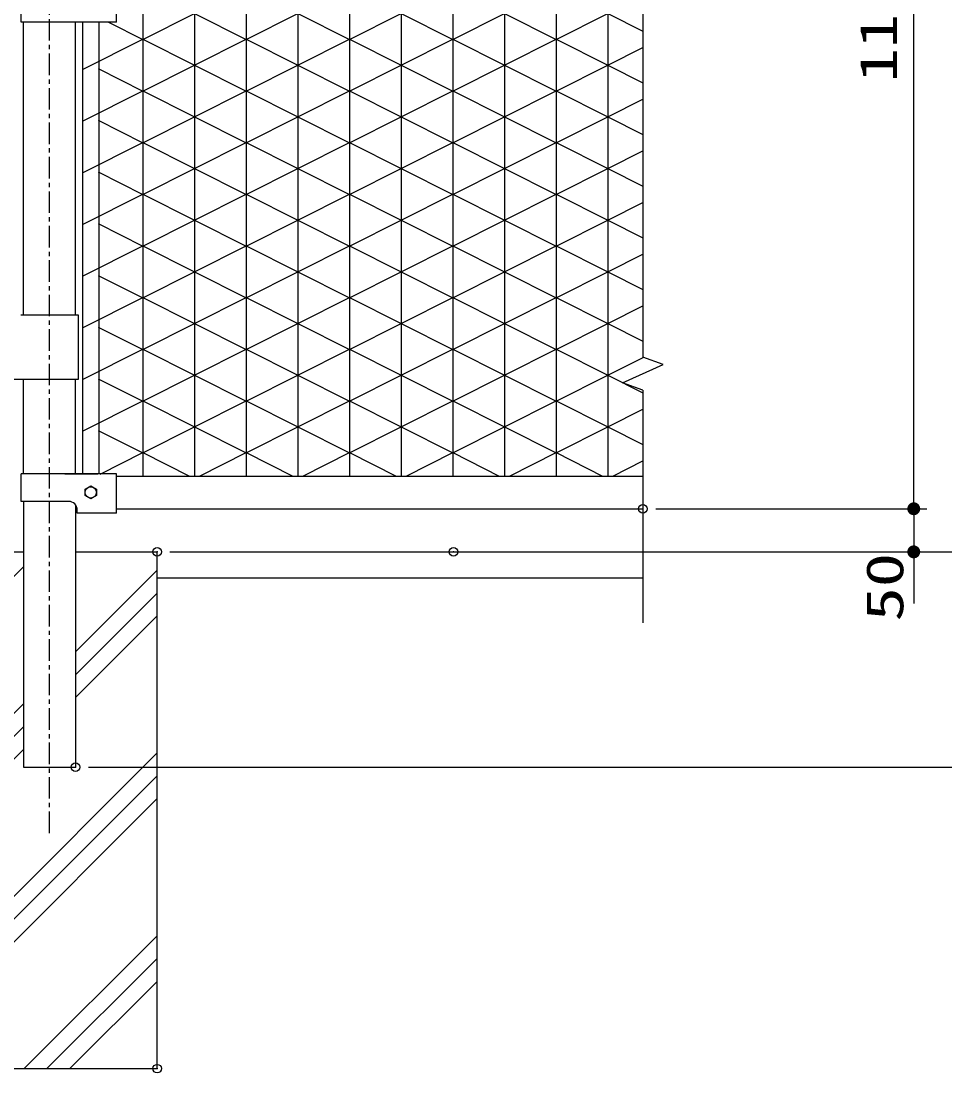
# Model space of a CAD drawing. Units: millimetres, scale not verified. Extents: x -4425 to 4425, y -3150 to 3150.
# Drawn here: x -2105 to -1032, y -753 to 469 of the extents above; entities that cross this region are included whole.
import ezdxf
from ezdxf.enums import TextEntityAlignment as Align

# ---------------------------------------------------------------- set-up
doc = ezdxf.new("R2010")
doc.units = ezdxf.units.MM
doc.header["$LTSCALE"] = 20
doc.header["$PDMODE"] = 32
doc.header["$PDSIZE"] = 10
doc.linetypes.add('USER1', pattern=[2, 1.25, -0.25, 0.25, -0.25])
for name, color, linetype, lineweight in [('0-0_BUHIN', 7, 'Continuous', 25), ('0-2_KOUZOU', 7, 'Continuous', 25), ('0-3_SUNPOU', 1, 'Continuous', 25), ('0-4_KISO', 7, 'Continuous', 25), ('0-8_HATCH', 4, 'Continuous', 25), ('0-D_AMI-HATCH', 6, 'Continuous', 25)]:
    doc.layers.add(name, color=color, linetype=linetype, lineweight=lineweight)
doc.layers.add('0-5_DEFPOINTS', color=7, linetype='Continuous')
doc.styles.add('ＭＳ ゴシック', font='')
doc.styles.get('ＭＳ ゴシック').set_extended_font_data('MS Gothic')

# ---------------------------------------------------------------- blocks, each defined once
blk = doc.blocks.new('M1')
at = {"layer": '0-3_SUNPOU'}
blk.add_line((-5, 0), (-38.58, 0), dxfattribs=at)
for points in [[(0, 0), (-5, 0), (-4.96, 0.63)], [(0, 0), (-4.96, -0.63), (-5, 0)], [(0, 0), (-4.96, 0.63), (-4.84, 1.24)], [(0, 0), (-4.84, -1.24), (-4.96, -0.63)], [(0, 0), (-4.84, 1.24), (-4.65, 1.84)], [(0, 0), (-4.65, -1.84), (-4.84, -1.24)], [(0, 0), (-4.65, 1.84), (-4.38, 2.41)], [(0, 0), (-4.38, -2.41), (-4.65, -1.84)], [(0, 0), (-4.38, 2.41), (-4.05, 2.94)], [(0, 0), (-4.05, -2.94), (-4.38, -2.41)], [(0, 0), (-4.05, 2.94), (-3.64, 3.42)], [(0, 0), (-3.64, -3.42), (-4.05, -2.94)], [(0, 0), (-3.64, 3.42), (-3.19, 3.85)], [(0, 0), (-3.19, -3.85), (-3.64, -3.42)], [(0, 0), (-3.19, 3.85), (-2.68, 4.22)], [(0, 0), (-2.68, -4.22), (-3.19, -3.85)], [(0, 0), (-2.68, 4.22), (-2.13, 4.52)], [(0, 0), (-2.13, -4.52), (-2.68, -4.22)], [(0, 0), (-2.13, 4.52), (-1.55, 4.76)], [(0, 0), (-1.55, -4.76), (-2.13, -4.52)], [(0, 0), (-1.55, 4.76), (-0.94, 4.91)], [(0, 0), (-0.94, -4.91), (-1.55, -4.76)], [(0, 0), (-0.94, 4.91), (-0.31, 4.99)], [(0, 0), (-0.31, -4.99), (-0.94, -4.91)], [(0, 0), (-0.31, 4.99), (0.31, 4.99)], [(0, 0), (0.31, -4.99), (-0.31, -4.99)], [(0, 0), (0.31, 4.99), (0.94, 4.91)], [(0, 0), (0.94, 4.91), (1.55, 4.76)], [(0, 0), (1.55, 4.76), (2.13, 4.52)], [(0, 0), (2.13, 4.52), (2.68, 4.22)], [(0, 0), (2.68, 4.22), (3.19, 3.85)], [(0, 0), (3.19, 3.85), (3.64, 3.42)], [(0, 0), (3.64, 3.42), (4.05, 2.94)], [(0, 0), (4.05, 2.94), (4.38, 2.41)], [(0, 0), (4.38, 2.41), (4.65, 1.84)], [(0, 0), (4.65, 1.84), (4.84, 1.24)], [(0, 0), (4.84, 1.24), (4.96, 0.63)], [(0, 0), (4.96, 0.63), (5, 0)], [(0, 0), (0.94, -4.91), (0.31, -4.99)], [(0, 0), (1.55, -4.76), (0.94, -4.91)], [(0, 0), (2.13, -4.52), (1.55, -4.76)], [(0, 0), (2.68, -4.22), (2.13, -4.52)], [(0, 0), (3.19, -3.85), (2.68, -4.22)], [(0, 0), (3.64, -3.42), (3.19, -3.85)], [(0, 0), (4.05, -2.94), (3.64, -3.42)], [(0, 0), (4.38, -2.41), (4.05, -2.94)], [(0, 0), (4.65, -1.84), (4.38, -2.41)], [(0, 0), (4.84, -1.24), (4.65, -1.84)], [(0, 0), (4.96, -0.63), (4.84, -1.24)], [(0, 0), (5, 0), (4.96, -0.63)]]:
    blk.add_solid(points, dxfattribs=at)

msp = doc.modelspace()

# ---------------------------------------------------------------- linework, layer by layer
at = {"layer": '0-0_BUHIN'}
for p, q in [((-2105.43, 127.3), (-2038.83, 127.3)), ((-2038.83, 127.3), (-2038.83, 52.3)), ((-2038.83, 52.3), (-2118.73, 52.3))]:
    msp.add_line(p, q, dxfattribs=at)
at = {"layer": '0-2_KOUZOU', "color": 1, "linetype": 'USER1'}
msp.add_line((-2072.13, -474.23), (-2072.13, 1137.29), dxfattribs=at)
at = {"layer": '0-2_KOUZOU'}
for p, q in [((-1382.74, 751.55), (-1382.74, 78.22)), ((-2104.88, 467.3), (-2104.88, 487.3)), ((-1994.14, 467.3), (-1994.14, 487.3)), ((-1994.14, 467.3), (-2104.88, 467.3)), ((-2102.38, 127.3), (-2102.38, 467.31)), ((-2041.88, 127.3), (-2041.88, 467.31)), ((-2033.63, 467.3), (-2033.63, -57.2)), ((-2014.63, 467.3), (-2014.63, -57.2)), ((-1359.25, 69.67), (-1382.74, 78.22)), ((-1406.24, 48.57), (-1359.25, 69.67)), ((-2102.38, -57.2), (-2102.38, 52.3)), ((-2041.88, -57.2), (-2041.88, 52.3)), ((-1382.74, 40.02), (-1406.24, 48.57)), ((-1382.74, 40.02), (-1382.74, -230.29)), ((-1994.14, -57.2), (-2104.88, -57.2)), ((-2104.88, -89.2), (-2104.88, -57.2)), ((-2054.12, -57.2), (-2015.82, -57.2)), ((-1994.14, -102.7), (-1994.14, -57.2)), ((-1994.14, -59.7), (-1382.74, -59.7)), ((-2030.63, -74.94), (-2024.13, -71.19)), ((-2024.13, -71.19), (-2017.63, -74.94)), ((-2030.63, -82.45), (-2030.63, -74.94)), ((-2024.13, -86.2), (-2030.63, -82.45)), ((-2017.63, -82.45), (-2024.13, -86.2)), ((-2017.63, -74.94), (-2017.63, -82.45)), ((-2049.88, -89.2), (-2104.88, -89.2)), ((-2102.38, -89.2), (-2102.38, -397.7)), ((-2041.88, -93.2), (-2041.88, -397.7)), ((-1994.14, -97.7), (-1382.74, -97.7)), ((-2039.88, -102.7), (-2039.88, -99.2)), ((-1994.14, -102.7), (-2039.88, -102.7)), ((-2102.38, -397.7), (-2041.88, -397.7)), ((-2097.13, -397.7), (-2047.13, -397.7))]:
    msp.add_line(p, q, dxfattribs=at)
msp.add_circle((-2024.13, -78.7), 6.5, dxfattribs=at)
msp.add_arc((-2049.88, -99.2), 10, 0, 90, dxfattribs=at)
at = {"layer": '0-3_SUNPOU'}
for p, q in [((-1068.07, -67.7), (-1068.07, 1022.3)), ((-1068.07, -67.7), (-1068.07, -37.7)), ((-1367.74, -97.7), (-1053.07, -97.7)), ((-1367.74, -97.7), (-1053.07, -97.7)), ((-1068.07, -97.7), (-1068.07, -147.7)), ((-1932.13, -147.7), (-1053.07, -147.7)), ((-1587.74, -147.7), (-933.07, -147.7)), ((-1587.74, -147.7), (-933.07, -147.7)), ((-1068.07, -177.7), (-1068.07, -207.7)), ((-2026.88, -397.7), (-933.07, -397.7)), ((-2026.88, -397.7), (-813.07, -397.7))]:
    msp.add_line(p, q, dxfattribs=at)
at = {"layer": '0-4_KISO'}
for p, q in [((-2197.13, -147.7), (-2102.38, -147.7)), ((-2041.88, -147.7), (-1947.13, -147.7)), ((-1947.13, -747.7), (-1947.13, -147.7)), ((-1947.13, -177.7), (-1382.74, -177.7)), ((-2197.13, -747.7), (-1947.13, -747.7))]:
    msp.add_line(p, q, dxfattribs=at)
at = {"layer": '0-5_DEFPOINTS'}
for p in [(-1382.74, -97.7), (-1947.13, -147.7), (-1602.74, -147.7), (-1068.07, -147.7), (-2041.88, -397.7), (-1947.13, -747.7)]:
    msp.add_point(p, dxfattribs=at)
at = {"layer": '0-8_HATCH'}
for p, q in [((-2197.13, -259.95), (-2102.38, -165.2)), ((-2041.88, -263.8), (-1947.13, -169.05)), ((-2041.88, -290.31), (-1947.13, -195.56)), ((-2041.88, -316.83), (-1947.13, -222.08)), ((-2197.13, -419.05), (-2102.38, -324.3)), ((-2197.13, -445.57), (-2102.38, -350.81)), ((-2197.13, -472.08), (-2102.38, -377.33)), ((-2197.13, -631.18), (-1947.13, -381.18)), ((-2197.13, -657.7), (-1947.13, -407.7)), ((-2197.13, -684.21), (-1947.13, -434.21)), ((-2101.51, -747.7), (-1947.13, -593.31)), ((-2075, -747.7), (-1947.13, -619.83)), ((-2048.48, -747.7), (-1947.13, -646.34))]:
    msp.add_line(p, q, dxfattribs=at)
at = {"layer": '0-D_AMI-HATCH'}
for p, q in [((-1963.6, 1014.3), (-1963.6, -59.7)), ((-1903.6, 1014.3), (-1903.6, -59.7)), ((-1843.6, 1014.3), (-1843.6, -59.7)), ((-1783.6, 1014.3), (-1783.6, -59.7)), ((-1723.6, 1014.3), (-1723.6, -59.7)), ((-1663.6, 1014.3), (-1663.6, -59.7)), ((-1603.6, 1014.3), (-1603.6, -59.7)), ((-1543.6, 1014.3), (-1543.6, -59.7)), ((-1483.6, 1014.3), (-1483.6, -59.7)), ((-1423.6, 1014.3), (-1423.6, -59.7)), ((-1963.62, 447.18), (-1903.6, 477.32)), ((-1903.64, 477.32), (-1843.62, 447.18)), ((-1843.62, 447.18), (-1783.6, 477.32)), ((-1783.64, 477.32), (-1723.62, 447.18)), ((-1723.62, 447.18), (-1663.6, 477.32)), ((-1663.64, 477.32), (-1603.62, 447.18)), ((-1603.62, 447.18), (-1543.6, 477.32)), ((-1543.64, 477.32), (-1483.62, 447.18)), ((-1483.62, 447.18), (-1423.6, 477.32)), ((-1423.64, 477.32), (-1382.74, 456.78)), ((-2003.7, 467.3), (-1963.62, 447.18)), ((-2033.63, 412.3), (-1963.62, 447.47)), ((-1963.62, 447.47), (-1903.6, 417.32)), ((-1903.64, 417.32), (-1843.62, 447.47)), ((-1843.62, 447.47), (-1783.6, 417.32)), ((-1783.64, 417.32), (-1723.62, 447.47)), ((-1723.62, 447.47), (-1663.6, 417.32)), ((-1663.64, 417.32), (-1603.62, 447.47)), ((-1603.62, 447.47), (-1543.6, 417.32)), ((-1543.64, 417.32), (-1483.62, 447.47)), ((-1483.62, 447.47), (-1423.6, 417.32)), ((-1423.64, 417.32), (-1382.74, 437.87)), ((-1963.62, 387.18), (-1903.6, 417.32)), ((-1903.64, 417.32), (-1843.62, 387.18)), ((-1843.62, 387.18), (-1783.6, 417.32)), ((-1783.64, 417.32), (-1723.62, 387.18)), ((-1723.62, 387.18), (-1663.6, 417.32)), ((-1663.64, 417.32), (-1603.62, 387.18)), ((-1603.62, 387.18), (-1543.6, 417.32)), ((-1543.64, 417.32), (-1483.62, 387.18)), ((-1483.62, 387.18), (-1423.6, 417.32)), ((-1423.64, 417.32), (-1382.74, 396.78)), ((-2015.64, 413.31), (-1963.62, 387.18)), ((-2033.63, 352.3), (-1963.62, 387.47)), ((-1963.62, 387.47), (-1903.6, 357.32)), ((-1903.64, 357.32), (-1843.62, 387.47)), ((-1843.62, 387.47), (-1783.6, 357.32)), ((-1783.64, 357.32), (-1723.62, 387.47)), ((-1723.62, 387.47), (-1663.6, 357.32)), ((-1663.64, 357.32), (-1603.62, 387.47)), ((-1603.62, 387.47), (-1543.6, 357.32)), ((-1543.64, 357.32), (-1483.62, 387.47)), ((-1483.62, 387.47), (-1423.6, 357.32)), ((-1423.64, 357.32), (-1382.74, 377.87)), ((-1963.62, 327.18), (-1903.6, 357.32)), ((-1903.64, 357.32), (-1843.62, 327.18)), ((-1843.62, 327.18), (-1783.6, 357.32)), ((-1783.64, 357.32), (-1723.62, 327.18)), ((-1723.62, 327.18), (-1663.6, 357.32)), ((-1663.64, 357.32), (-1603.62, 327.18)), ((-1603.62, 327.18), (-1543.6, 357.32)), ((-1543.64, 357.32), (-1483.62, 327.18)), ((-1483.62, 327.18), (-1423.6, 357.32)), ((-1423.64, 357.32), (-1382.74, 336.78)), ((-2015.64, 353.31), (-1963.62, 327.18)), ((-2033.63, 292.3), (-1963.62, 327.47)), ((-1963.62, 327.47), (-1903.6, 297.32)), ((-1903.64, 297.32), (-1843.62, 327.47)), ((-1843.62, 327.47), (-1783.6, 297.32)), ((-1783.64, 297.32), (-1723.62, 327.47)), ((-1723.62, 327.47), (-1663.6, 297.32)), ((-1663.64, 297.32), (-1603.62, 327.47)), ((-1603.62, 327.47), (-1543.6, 297.32)), ((-1543.64, 297.32), (-1483.62, 327.47)), ((-1483.62, 327.47), (-1423.6, 297.32)), ((-1423.64, 297.32), (-1382.74, 317.87)), ((-2015.64, 293.31), (-1963.62, 267.18)), ((-1963.62, 267.18), (-1903.6, 297.32)), ((-1903.64, 297.32), (-1843.62, 267.18)), ((-1843.62, 267.18), (-1783.6, 297.32)), ((-1783.64, 297.32), (-1723.62, 267.18)), ((-1723.62, 267.18), (-1663.6, 297.32)), ((-1663.64, 297.32), (-1603.62, 267.18)), ((-1603.62, 267.18), (-1543.6, 297.32)), ((-1543.64, 297.32), (-1483.62, 267.18)), ((-1483.62, 267.18), (-1423.6, 297.32)), ((-1423.64, 297.32), (-1382.74, 276.78)), ((-2033.63, 232.3), (-1963.62, 267.47)), ((-1963.62, 267.47), (-1903.6, 237.32)), ((-1903.64, 237.32), (-1843.62, 267.47)), ((-1843.62, 267.47), (-1783.6, 237.32)), ((-1783.64, 237.32), (-1723.62, 267.47)), ((-1723.62, 267.47), (-1663.6, 237.32)), ((-1663.64, 237.32), (-1603.62, 267.47)), ((-1603.62, 267.47), (-1543.6, 237.32)), ((-1543.64, 237.32), (-1483.62, 267.47)), ((-1483.62, 267.47), (-1423.6, 237.32)), ((-1423.64, 237.32), (-1382.74, 257.87)), ((-2015.64, 233.31), (-1963.62, 207.18)), ((-1963.62, 207.18), (-1903.6, 237.32)), ((-1903.64, 237.32), (-1843.62, 207.18)), ((-1843.62, 207.18), (-1783.6, 237.32)), ((-1783.64, 237.32), (-1723.62, 207.18)), ((-1723.62, 207.18), (-1663.6, 237.32)), ((-1663.64, 237.32), (-1603.62, 207.18)), ((-1603.62, 207.18), (-1543.6, 237.32)), ((-1543.64, 237.32), (-1483.62, 207.18)), ((-1483.62, 207.18), (-1423.6, 237.32)), ((-1423.64, 237.32), (-1382.74, 216.78)), ((-2033.63, 172.3), (-1963.62, 207.47)), ((-1963.62, 207.47), (-1903.6, 177.32)), ((-1903.64, 177.32), (-1843.62, 207.47)), ((-1843.62, 207.47), (-1783.6, 177.32)), ((-1783.64, 177.32), (-1723.62, 207.47)), ((-1723.62, 207.47), (-1663.6, 177.32)), ((-1663.64, 177.32), (-1603.62, 207.47)), ((-1603.62, 207.47), (-1543.6, 177.32)), ((-1543.64, 177.32), (-1483.62, 207.47)), ((-1483.62, 207.47), (-1423.6, 177.32)), ((-1423.64, 177.32), (-1382.74, 197.87)), ((-2015.64, 173.31), (-1963.62, 147.18)), ((-1963.62, 147.18), (-1903.6, 177.32)), ((-1903.64, 177.32), (-1843.62, 147.18)), ((-1843.62, 147.18), (-1783.6, 177.32)), ((-1783.64, 177.32), (-1723.62, 147.18)), ((-1723.62, 147.18), (-1663.6, 177.32)), ((-1663.64, 177.32), (-1603.62, 147.18)), ((-1603.62, 147.18), (-1543.6, 177.32)), ((-1543.64, 177.32), (-1483.62, 147.18)), ((-1483.62, 147.18), (-1423.6, 177.32)), ((-1423.64, 177.32), (-1382.74, 156.78)), ((-2033.63, 112.3), (-1963.62, 147.47)), ((-1963.62, 147.47), (-1903.6, 117.32)), ((-1903.64, 117.32), (-1843.62, 147.47)), ((-1843.62, 147.47), (-1783.6, 117.32)), ((-1783.64, 117.32), (-1723.62, 147.47)), ((-1723.62, 147.47), (-1663.6, 117.32)), ((-1663.64, 117.32), (-1603.62, 147.47)), ((-1603.62, 147.47), (-1543.6, 117.32)), ((-1543.64, 117.32), (-1483.62, 147.47)), ((-1483.62, 147.47), (-1423.6, 117.32)), ((-1423.64, 117.32), (-1382.74, 137.87)), ((-2015.64, 113.31), (-1963.62, 87.18)), ((-1963.62, 87.18), (-1903.6, 117.32)), ((-1903.64, 117.32), (-1843.62, 87.18)), ((-1843.62, 87.18), (-1783.6, 117.32)), ((-1783.64, 117.32), (-1723.62, 87.18)), ((-1723.62, 87.18), (-1663.6, 117.32)), ((-1663.64, 117.32), (-1603.62, 87.18)), ((-1603.62, 87.18), (-1543.6, 117.32)), ((-1543.64, 117.32), (-1483.62, 87.18)), ((-1483.62, 87.18), (-1423.6, 117.32)), ((-1423.64, 117.32), (-1382.74, 96.78)), ((-2033.63, 52.3), (-1963.62, 87.47)), ((-1963.62, 87.47), (-1903.6, 57.32)), ((-1903.64, 57.32), (-1843.62, 87.47)), ((-1843.62, 87.47), (-1783.6, 57.32)), ((-1783.64, 57.32), (-1723.62, 87.47)), ((-1723.62, 87.47), (-1663.6, 57.32)), ((-1663.64, 57.32), (-1603.62, 87.47)), ((-1603.62, 87.47), (-1543.6, 57.32)), ((-1543.64, 57.32), (-1483.62, 87.47)), ((-1483.62, 87.47), (-1423.6, 57.32)), ((-1423.64, 57.32), (-1382.33, 78.07)), ((-2015.64, 53.31), (-1963.62, 27.18)), ((-1963.62, 27.18), (-1903.6, 57.32)), ((-1903.64, 57.32), (-1843.62, 27.18)), ((-1843.62, 27.18), (-1783.6, 57.32)), ((-1783.64, 57.32), (-1723.62, 27.18)), ((-1723.62, 27.18), (-1663.6, 57.32)), ((-1663.64, 57.32), (-1603.62, 27.18)), ((-1603.62, 27.18), (-1543.6, 57.32)), ((-1543.64, 57.32), (-1483.62, 27.18)), ((-1483.62, 27.18), (-1423.6, 57.32)), ((-1423.64, 57.32), (-1382.74, 36.78)), ((-2033.63, -7.7), (-1963.62, 27.47)), ((-1963.62, 27.47), (-1903.6, -2.68)), ((-1903.64, -2.68), (-1843.62, 27.47)), ((-1843.62, 27.47), (-1783.6, -2.68)), ((-1783.64, -2.68), (-1723.62, 27.47)), ((-1723.62, 27.47), (-1663.6, -2.68)), ((-1663.64, -2.68), (-1603.62, 27.47)), ((-1603.62, 27.47), (-1543.6, -2.68)), ((-1543.64, -2.68), (-1483.62, 27.47)), ((-1483.62, 27.47), (-1423.6, -2.68)), ((-1423.64, -2.68), (-1382.74, 17.86)), ((-2015.64, -6.69), (-1963.62, -32.82)), ((-1963.62, -32.82), (-1903.6, -2.68)), ((-1903.64, -2.68), (-1843.62, -32.82)), ((-1843.62, -32.82), (-1783.6, -2.68)), ((-1783.64, -2.68), (-1723.62, -32.82)), ((-1723.62, -32.82), (-1663.6, -2.68)), ((-1663.64, -2.68), (-1603.62, -32.82)), ((-1603.62, -32.82), (-1543.6, -2.68)), ((-1543.64, -2.68), (-1483.62, -32.82)), ((-1483.62, -32.82), (-1423.6, -2.68)), ((-1423.64, -2.68), (-1382.74, -23.22)), ((-2013.23, -57.45), (-1963.62, -32.53)), ((-1963.62, -32.53), (-1909.54, -59.7)), ((-1897.71, -59.7), (-1843.62, -32.53)), ((-1843.62, -32.53), (-1789.54, -59.7)), ((-1777.71, -59.7), (-1723.62, -32.53)), ((-1723.62, -32.53), (-1669.54, -59.7)), ((-1657.71, -59.7), (-1603.62, -32.53)), ((-1603.62, -32.53), (-1549.54, -59.7)), ((-1537.71, -59.7), (-1483.62, -32.53)), ((-1483.62, -32.53), (-1429.54, -59.7)), ((-1417.71, -59.7), (-1382.74, -42.14))]:
    msp.add_line(p, q, dxfattribs=at)

# ---------------------------------------------------------------- block references
at = {"layer": '0-3_SUNPOU', "xscale": 1.5, "yscale": 1.5}
for p, rotation in [((-1068.07, -97.7), 270), ((-1068.07, -97.7), 270), ((-1068.07, -147.7), 90)]:
    msp.add_blockref('M1', p, dxfattribs=dict(at, rotation=rotation))

# ---------------------------------------------------------------- texts
at = {"layer": '0-3_SUNPOU', "color": 3, "style": 'ＭＳ ゴシック', "width": 1.35}
for s, p in [('1150', (-1074.74, 397.27)), ('50', (-1067.24, -228.5))]:
    msp.add_text(s, height=43.3, rotation=90, dxfattribs=at).set_placement(p, align=Align.BOTTOM_LEFT)

doc.saveas('drawing.dxf')
